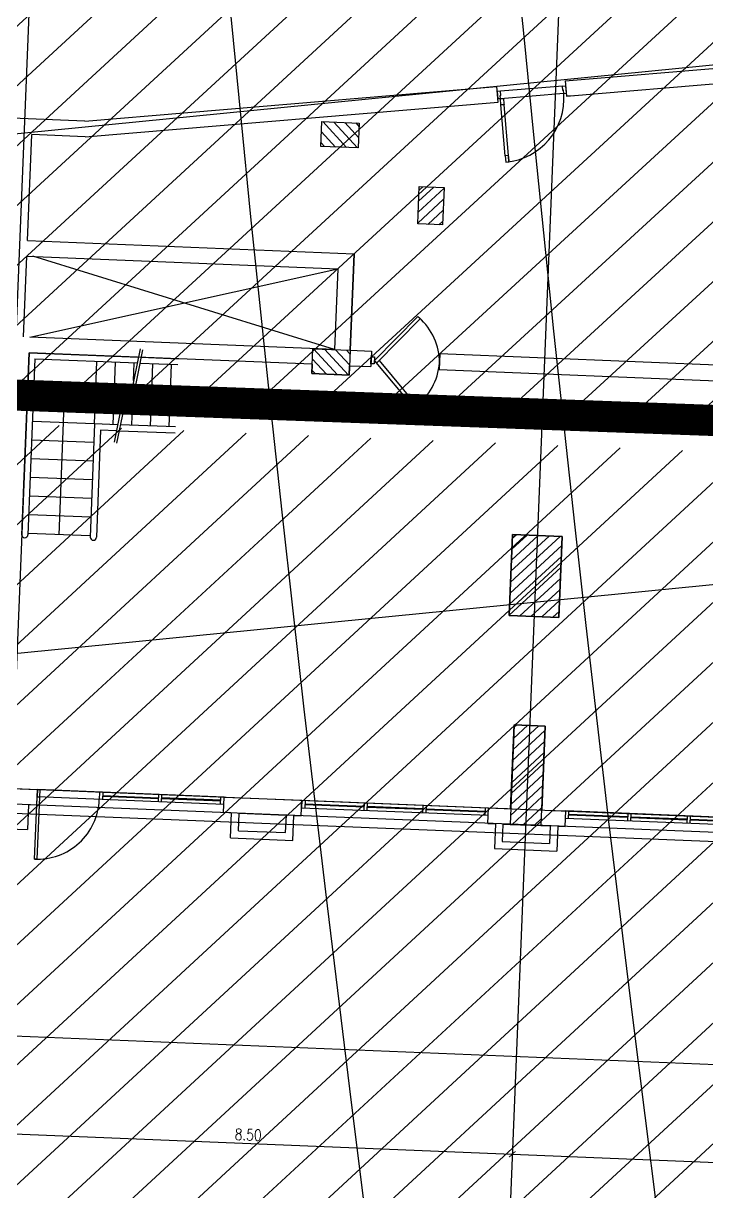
# Model space of a CAD drawing. Extents: x -678889171 to 586587, y -792238163 to 335485.
# Drawn here: x -678784462 to -678773490, y -792124699 to -792105945 of the extents above; entities that cross this region are included whole.
import ezdxf
from ezdxf.enums import TextEntityAlignment as Align

# ---------------------------------------------------------------- set-up
doc = ezdxf.new("R2010")
doc.units = 0
doc.header["$MEASUREMENT"] = 0
doc.layers.get('0').update_dxf_attribs({"color": 8})
for name, color, linetype in [('A-FLOR-PATT', 252, 'Continuous'), ('A-SITE-PATT', 252, 'Continuous'), ('A-WALL', 252, 'Continuous')]:
    doc.layers.add(name, color=color, linetype=linetype)
for name, color, linetype, lineweight in [('BASEMENT3 LAYOUT$0$A-TABL-TEXT', 252, 'Continuous', 30), ('BASEMENT3 LAYOUT$0$HATCH7', 252, 'Continuous', 15), ('BASEMENT3 LAYOUT$0$TEXT6', 252, 'Continuous', 0)]:
    doc.layers.add(name, color=color, linetype=linetype, lineweight=lineweight)
doc.styles.add('Ground floor Towers$0$$Bas01-Rname$0$EN-SC', font='swissc.ttf')
doc.styles.add('Ground floor Towers$0$$Bas01-Rname$0$EN-SCL', font='swisscl.ttf')
doc.styles.add('Ground floor Towers$0$04-Ground Floor$0$V2-lower ground$0$LEVEL  FOR LICENSE LOWER GR$0$$LG- LEVEL$0$AR-SR', font='sarb.shx')
doc.styles.add('XR-Axis$0$MOD-E-TEXT', font='romans.shx', dxfattribs={"width": 0.8, "height": 1.8})

# ---------------------------------------------------------------- blocks, each defined once
blk = doc.blocks.new('A$C61C61320')
at = {"layer": 'BASEMENT3 LAYOUT$0$HATCH7'}
h = blk.add_hatch(dxfattribs=at)
h.set_pattern_fill('JIS_WOOD', color=256, scale=1000, style=0)
h.set_pattern_definition([(45, (-95575.72641586163, -175160.5677797335), (-499.9999991609842, 499.9999991609843), [])])
edge = h.paths.add_edge_path()
edge.add_line((-93671.42387769371, -154054.9431899884), (-93352.28011348587, -174711.9075518902))
edge.add_line((-93352.28011348587, -174711.9075518902), (-49398.28305342048, -174321.9428492732))
edge.add_arc((-49194.7644366367, -173977.2776182104), 400.2673467584944, 239.4389137010584, 436.7722825904112)
edge.add_line((-49103.17453308101, -173587.6300358392), (-49353.17453308101, -169321.0603725039))
edge.add_arc((765187.6152318742, -69570.4512780355), 820625.9088071947, 178.5717505264322, 186.9818142228341, ccw=False)
edge.add_line((-55183.34322072996, -49116.28952082794), (-86992.42594180122, -47875.38068783496))
edge.add_line((-86992.42594180116, -47875.38068783496), (-86999.8191618316, -136404.81269691))
edge.add_line((-86999.81916183163, -136404.81269691), (-87007.19406194473, -152784.6622732603))
edge.add_line((-87007.19406194473, -152784.6622732603), (-93671.42387769371, -154054.9431899884))
at = {"layer": 'BASEMENT3 LAYOUT$0$TEXT6'}
h = blk.add_hatch(dxfattribs=at)
h.set_pattern_fill('JIS_WOOD', color=256, scale=1000, style=0)
h.set_pattern_definition([(45, (-843775.3736575155, -469599.9160835323), (-499.9999991609842, 499.9999991609843), [])])
h.paths.add_polyline_path([(-48073.17453308101, -174366.9252005816), (-52827.70401773683, -137283.3745918828), (-21470.42890679266, -134427.2130430685), (-18376.25980977295, -161775.8762387046), (-18368.17453308101, -175467.8413407506), (-18518.17453308101, -176466.9552695606), (-18518.17453308101, -178386.9252005816), (-18368.17453308101, -183011.1167942794), (-18362.29752682254, -198446.5368052525), (-18168.17453308101, -202281.2411916029), (-18360.0892563893, -208926.9252005816), (-21225.79736915685, -208049.6763489796), (-45692.61271465314, -203035.1575495943), (-55544.17996463575, -201566.2036034855), (-64372.75623362488, -200382.3687026045), (-73244.07786642597, -199325.5838570178), (-82129.48166527948, -198394.9150768394), (-90383.39706973708, -197394.4851778569), (-93352.28011348587, -194591.9241360954), (-93352.28011348587, -177285.8004086108), (-93172.93907456682, -174906.1366184817), (-50378.17453308101, -174866.9252005816)])
at = {"layer": 'BASEMENT3 LAYOUT$0$A-TABL-TEXT', "const_width": 500}
blk.add_lwpolyline([(-93352.28011348587, -174516.9252005816), (-47927.38834524783, -174323.9099120742, -0.04910831258971037), (-55178.17453308101, -49001.92520058164), (-88972.05165299936, -47526.12244615683)], format="xyb", dxfattribs=at)
blk = doc.blocks.new('2')
at = {"layer": 'BASEMENT3 LAYOUT$0$A-TABL-TEXT', "const_width": 500}
blk.add_lwpolyline([(24568.57618810749, 57680.4355040497), (69993.46795634553, 57873.45079255712, -0.04910831258971037), (62742.68176851235, 183195.4355040497), (28948.804648594, 184671.2382584745)], format="xyb", dxfattribs=at)
blk = doc.blocks.new('XR-Axis$0$_ArchTick')
at = {"const_width": 0.15}
blk.add_lwpolyline([(-0.5, -0.5), (0.5, 0.5)], dxfattribs=at)
blk = doc.blocks.new('GR')
at = {"layer": 'A-FLOR-PATT'}
for p, q in [((16455, 89935), (16455, 60105)), ((24955, 89935), (24955, 60105)), ((-7945, 73725), (46290, 81330)), ((25104.05542959515, 78335.6871295176), (29826.12035221967, 78927.25010507846)), ((25135.13160485509, 78087.62610611568), (29860.74507985463, 78679.63363130394)), ((25064.38760099783, 78250.09236697826), (24072.14350739038, 78125.78766593862)), ((25064.38760099782, 78250.09236697826), (25113.99980567819, 78256.30760203024)), ((25073.08893007059, 78180.63528042583), (25064.38760099782, 78250.09236697826)), ((25104.05542959498, 78335.68712951898), (25135.13160485499, 78087.62610611654)), ((25113.99980567819, 78256.30760203024), (25128.91636980294, 78137.23831079745)), ((17425.02378747654, 77373.68620787146), (24012.58692662671, 78198.95195837386)), ((24043.66310188656, 77950.89093497276), (24012.58692662661, 78198.95195837469)), ((24072.14350739038, 78125.78766593862), (24022.53130271001, 78119.57243088665)), ((24022.53130271001, 78119.57243088665), (24037.44786683475, 78000.50313965385)), ((24070.92239552707, 78055.08753237581), (24080.84483646315, 78056.33057938621)), ((24077.13763057905, 78005.47532769543), (24070.92239552707, 78055.08753237581)), ((24080.84483646315, 78056.33057938621), (24072.14350739038, 78125.78766593862)), ((25089.22660605864, 78132.26612275586), (24077.13763057905, 78005.47532769543)), ((25083.01137100666, 78181.87832743624), (25073.08893007059, 78180.63528042583)), ((25089.22660605864, 78132.26612275586), (25083.01137100666, 78181.87832743624)), ((25089.22660605864, 78132.26612275586), (25128.91636980294, 78137.23831079745)), ((25243.04495287425, 78101.14509458939), (25135.13160485499, 78087.62610611654)), ((17440.62236565525, 77123.68620787055), (24043.66310188666, 77950.89093497193)), ((24077.13763057905, 78005.47532769543), (24037.44786683475, 78000.50313965385)), ((24077.13763057905, 78005.47532769543), (24126.74983525942, 78011.69056274742)), ((24089.56810068301, 77906.2509183347), (24077.13763057905, 78005.47532769543)), ((24139.18030536338, 77912.46615338667), (24089.56810068301, 77906.2509183347)), ((24191.49795553552, 77092.61076157658), (24089.56810068301, 77906.2509183347)), ((24126.74983525942, 78011.69056274742), (24137.56434424986, 77925.36532660357)), ((24137.56434424986, 77925.36532660357), (24139.18030536338, 77912.46615338667)), ((24241.11016021589, 77098.82599662856), (24139.18030536338, 77912.46615338667)), ((21228.59841810568, 77122.96121601644), (21228.59841810568, 77522.96121601644)), ((21228.59841810568, 77522.96121601644), (21828.59841810568, 77522.96121601644)), ((21228.59841810563, 77122.96121601644), (21228.59841810563, 77522.96121601644)), ((21228.59841810563, 77522.96121601644), (21828.59841810563, 77522.96121601644)), ((21240.47112630415, 77522.96121601641), (21640.4843152847, 77122.96121601641)), ((21417.25073600534, 77522.96121601644), (21817.26392498592, 77122.96121601641)), ((21594.03034570644, 77522.96121601647), (21828.59841810563, 77288.40087764664)), ((21770.8099554076, 77522.96121601641), (21828.59841810557, 77465.1746586829)), ((21828.59841810568, 77522.96121601644), (21828.59841810568, 77122.96121601644)), ((17425.02378747654, 77373.68620787146), (16120.89800694063, 77373.68620787052)), ((21228.59841810563, 77358.0597517193), (21463.70470558354, 77122.96121601644)), ((16579.66186005095, 75423.05342659206), (16579.66923757111, 77123.68620787055)), ((17440.62236565525, 77123.68620787055), (16579.6692375711, 77123.68620787055)), ((21228.59841810568, 77181.285970683), (21286.92509588241, 77122.96121601641)), ((21828.59841810568, 77122.96121601644), (21228.59841810568, 77122.96121601644)), ((24241.11016021588, 77098.82599662856), (24191.49795553551, 77092.61076157658)), ((24191.49795553551, 77092.61076157658), (24203.92842563948, 76993.38635221584)), ((24253.54063031985, 76999.60158726783), (24241.11016021588, 77098.82599662856)), ((24253.54063031985, 76999.60158726783), (24242.7261213294, 77085.92682341166)), ((24242.7261213294, 77085.92682341166), (24253.54063031985, 76999.60158726783)), ((24203.92842563948, 76993.38635221584), (24253.54063031985, 76999.60158726783)), ((22831.17907524307, 76543.68083931739), (23231.17907524307, 76543.68083931739)), ((22831.17907524307, 75943.68083931739), (22831.17907524307, 76543.68083931739)), ((22831.17907524289, 76485.89237661881), (22888.96563257699, 76543.68083931736)), ((22831.17907524301, 76309.11276691774), (23065.73941361322, 76543.6808393173)), ((22831.17907524301, 76543.68083931739), (23231.17907524301, 76543.68083931739)), ((22831.17907524301, 75943.68083931739), (22831.17907524301, 76543.68083931739)), ((22831.17907524286, 76132.33315721652), (23231.17907524295, 76532.34634619716)), ((23231.17907524307, 76543.68083931739), (23231.17907524307, 75943.68083931739)), ((23231.17907524301, 76543.68083931739), (23231.17907524301, 75943.68083931739)), ((22831.17907524295, 75955.55354751542), (23231.17907524304, 76355.56673649605)), ((22996.08053954056, 75943.68083931741), (23231.17907524292, 76178.78712679478)), ((23172.85432057682, 75943.68083931736), (23231.17907524292, 76002.00751709362)), ((23231.17907524307, 75943.68083931739), (22831.17907524307, 75943.68083931739)), ((23231.17907524301, 75943.68083931739), (22831.17907524301, 75943.68083931739)), ((16579.66186005094, 75423.05342659204), (21829.2551515831, 75423.05342659638)), ((21829.1513554534, 75423.05342659638), (21829.55929637515, 73873.80318577141)), ((21829.62512514058, 73873.80318577141), (21829.2551515831, 75423.05342659638)), ((16579.65513921209, 73873.7958690639), (16579.66077552519, 75173.05342659204)), ((16579.66077552519, 75173.05342659204), (21579.62512514035, 75173.05342659615)), ((16679.65486295457, 73873.8031857713), (21579.62512514035, 75173.05342659615)), ((21579.62512514013, 73873.80318577084), (16679.65486295605, 75173.05342659213)), ((21579.62512514034, 75173.05342659615), (21579.62512514065, 73873.80318577061)), ((22891.99542091833, 74458.39670568379), (22226.21543726372, 73726.03872365179)), ((22932.68197546201, 74421.40892881202), (22891.99542091833, 74458.39670568379)), ((22266.90199179994, 73689.05094678001), (22932.68197546201, 74421.40892881202)), ((21579.62512514065, 73873.80318577061), (16679.65486295474, 73873.80318577141)), ((18457.66968350401, 73759.88656376979), (18335.10845464601, 72996.02912955031)), ((18499.32153648468, 73743.63949502187), (18376.76030762668, 72979.78206080243)), ((21228.59841810574, 73473.07819391717), (21228.59841810574, 73873.07819391717)), ((21228.59841810574, 73873.07819391717), (21828.59841810574, 73873.07819391717)), ((21228.59841810571, 73708.17672962009), (21463.70470558366, 73473.07819391717)), ((21240.47112630421, 73873.07819391714), (21640.48431528476, 73473.07819391714)), ((21417.25073600534, 73873.07819391717), (21817.26392498592, 73473.07819391714)), ((21594.0303457065, 73873.0781939172), (21828.59841810568, 73638.51785554737)), ((21770.80995540772, 73873.07819391714), (21828.59841810568, 73815.29163658363)), ((21828.59841810574, 73873.07819391717), (21828.59841810574, 73473.07819391717)), ((21829.62512514038, 73873.80318577141), (22171.2291538422, 73873.80318577141)), ((22171.2291538422, 73873.80318577141), (22171.2291538422, 73623.80318577141)), ((22171.2291538422, 73671.05244027125), (22171.2291538422, 73781.02500702487)), ((22171.2291538422, 73781.02500702487), (22226.21543726372, 73781.02500702487)), ((22226.21543726372, 73781.02500702487), (22226.21543726372, 73671.05244027125)), ((22891.99542091833, 72993.68074161978), (22226.21543726372, 73726.03872365179)), ((22226.21543726372, 73726.03872365179), (22266.90199179994, 73689.05094678001)), ((22300.52724349545, 73726.03872365179), (22932.68197546201, 73030.66851849156)), ((29860.74507985462, 73873.80318577141), (23269.36348000629, 73873.80318577141)), ((23269.36348000629, 73873.80318577141), (23269.36348000629, 73623.80318577141)), ((16679.65538121233, 71373.06580300673), (16679.65486294018, 73623.86520182656)), ((21228.59841810568, 73623.8031857713), (16679.65486295446, 73623.8031857713)), ((16679.65486295446, 73623.8031857713), (16679.65486295446, 66623.76551723768)), ((16682.77974136643, 73623.15234740151), (18435.88260819135, 73624.09958119347)), ((16682.78041652944, 70690.99311905327), (16682.77974136643, 73623.15234740151)), ((16774.533933742, 73530.17192155038), (18420.95461317717, 73531.06151299014)), ((16774.533933742, 73530.17192155038), (16780.82007977555, 70704.96722908331)), ((18465.21715210475, 73531.08542885577), (19075.8044046192, 73531.41534040257)), ((18480.14514711894, 73624.12349705907), (19075.80438319798, 73624.44534272347)), ((21228.59841810568, 73623.8031857713), (21228.59841810568, 73473.07819391717)), ((21228.59841810568, 73531.4029485838), (21286.92509588253, 73473.07819391711)), ((21829.62512514058, 73623.80318577141), (22171.2291538422, 73623.80318577141)), ((21829.62512514038, 73473.07819391717), (21829.62512514038, 73623.80318577141)), ((22226.21543726372, 73671.05244027125), (22171.2291538422, 73671.05244027125)), ((23269.36348000629, 73623.80318577141), (30110.74507985462, 73623.80318577141)), ((21828.59841810574, 73473.07819391717), (21228.59841810574, 73473.07819391717)), ((21228.59841810568, 73473.07819391717), (21829.62512514038, 73473.07819391717)), ((-6790, 65505), (47445, 73110)), ((18335.10845464601, 72996.02912955031), (18205.23102278017, 72893.6536078153)), ((18376.76030762668, 72979.78206080243), (18246.88287576084, 72877.40653906744)), ((22932.68197546201, 73030.66851849156), (22891.99542091833, 72993.68074161978)), ((18187.79295660283, 72784.97163218493), (18101.18529385319, 72245.19320740808)), ((18229.4448095835, 72768.72456343703), (18142.83714683386, 72228.94613866022)), ((18300.8027917113, 72782.22060370019), (18187.79295660283, 72784.97163218493)), ((18205.23102278017, 72893.6536078153), (18300.8027917113, 72782.22060370019)), ((18342.45464469197, 72765.97353495228), (18229.4448095835, 72768.72456343703)), ((18246.88287576084, 72877.40653906744), (18342.45464469197, 72765.97353495228)), ((18146.39945462057, 72526.9884631833), (17776.77034552221, 72526.16602983403)), ((17776.77034552221, 72526.166029834), (17780.81760442062, 70707.19224679255)), ((18130.34864493278, 72426.95250222321), (17876.99259975762, 72426.38877914063)), ((17876.99259975762, 72426.38877914063), (17880.8173568851, 70707.41474856347)), ((19075.80465844994, 72429.05616380385), (18174.62315280889, 72427.0510140308)), ((19075.80463542374, 72529.05641128845), (18190.67396249669, 72527.08697499095)), ((24553.62799796657, 70965.16045886252), (24611.41455530052, 71022.94892156092)), ((24553.62799796654, 70788.38084916136), (24788.18833633675, 71022.94892156092)), ((24553.62799796654, 70611.60123946023), (24964.96211737301, 71022.94892156095)), ((24553.62799796657, 70434.82162975913), (25141.73589840927, 71022.94892156095)), ((24553.62799796645, 70258.04202005785), (25318.5096794455, 71022.94892156095)), ((24553.62799796663, 71022.94892156101), (25353.62799796663, 71022.94892156101)), ((24553.62799796663, 69722.94892156101), (24553.62799796663, 71022.94892156101)), ((25353.62799796661, 71022.94892156111), (24553.62799796661, 71022.94892156287)), ((24553.62799796661, 71022.94892156287), (24553.62799796661, 69722.94892156101)), ((25353.62799796663, 71022.94892156101), (25353.62799796663, 69722.94892156101)), ((25353.62799796661, 69722.94892156101), (25353.62799796661, 71022.94892156111)), ((24553.62799796654, 70081.26241035669), (25353.6279979666, 70881.28878831785)), ((24553.62799796657, 69904.48280065565), (25353.62799796657, 70704.50917861675)), ((24553.62799796651, 69727.70319095446), (25353.62799796648, 70527.72956891556)), ((24725.64766636406, 69722.94892156092), (25353.62799796651, 70350.94995921431)), ((24902.42144740029, 69722.94892156095), (25353.62799796657, 70174.17034951327)), ((25079.19522843664, 69722.94892156101), (25353.62799796654, 69997.39073981208)), ((25255.96900947284, 69722.94892156098), (25353.62799796651, 69820.61113011092)), ((25353.62799796663, 69722.94892156101), (24553.62799796663, 69722.94892156101)), ((24553.62799796661, 69722.94892156101), (25353.62799796661, 69722.94892156101)), ((24703.62799796648, 67929.57321070708), (24747.00298076452, 67972.94962368463)), ((24703.62799796651, 67752.79360100598), (24923.77676180075, 67972.94962368463)), ((24703.62799796648, 67576.01399130482), (25100.55054283698, 67972.94962368463)), ((25203.62799796657, 67972.94962368463), (24703.62799796657, 67972.94962368463)), ((24703.62799796657, 67972.94962368463), (24703.62799796663, 66372.94962368463)), ((24703.62799796661, 66623.7655175149), (24703.62799796656, 67972.94962368463)), ((24703.62799796656, 67972.94962368463), (25203.62799796656, 67972.94962368463)), ((24703.62799796651, 67399.2343816036), (25203.62799796651, 67899.25086782928)), ((25203.62799796657, 66372.94962368463), (25203.62799796657, 67972.94962368463)), ((25203.62799796656, 67972.94962368463), (25203.62799796656, 66623.7655175169)), ((24703.62799796651, 67222.45477190253), (25203.62799796648, 67722.47125812818)), ((24703.62799796654, 67045.67516220134), (25203.62799796651, 67545.69164842699)), ((24703.62799796651, 66868.89555250012), (25203.62799796651, 67368.91203872583)), ((24703.62799796648, 66692.11594279902), (25203.62799796648, 67192.1324290247)), ((24703.62799796654, 66515.33633309789), (25203.62799796657, 67015.3528193236)), ((24738.01976427354, 66372.94962368457), (25203.62799796651, 66838.57320962241)), ((-50315, 66625), (42755, 66625)), ((16679.65486295446, 66623.7655172379), (17097.10372437326, 66623.76551723857)), ((17097.10372437326, 66373.76615394172), (17097.10372437326, 66623.76615405525)), ((20097.10372432406, 66623.76615405067), (17097.10372433598, 66623.75769624846)), ((17097.10372433598, 66623.75769624846), (17097.10406264805, 66503.75769624906)), ((17138.35843601802, 66623.71083603556), (17138.35877433011, 66503.71083603609)), ((18097.103724332, 66623.76051551562), (18097.10406264406, 66503.76051551623)), ((18147.10372433181, 66623.76065647899), (18147.10406264386, 66503.76065647959)), ((19047.10406268948, 66503.76319339074), (19047.10372432829, 66623.76319339014)), ((19097.10406268926, 66503.76333437454), (19097.10372432809, 66623.76333437394)), ((20047.10406268547, 66503.76601306739), (20047.10372432428, 66623.7660130668)), ((20097.10372437326, 66373.76615404795), (20097.10372437326, 66623.76615404802)), ((20097.10406268531, 66503.7661540512), (20097.10372432406, 66623.76615405067)), ((20097.10372437326, 66623.76551751843), (21349.78416016744, 66623.76551751677)), ((21349.78416016727, 66623.76488077395), (21349.78412148435, 66503.76488077402)), ((21349.78416016743, 66373.7655175167), (21349.78416016744, 66623.76551751677)), ((21349.78416021637, 66623.76488077395), (24349.78416021625, 66623.76391247303)), ((21399.78416016727, 66623.76486465606), (21399.78412148432, 66503.76486465614)), ((22349.78416016718, 66623.76455841627), (22349.78412148426, 66503.76455841635)), ((22399.78416016718, 66623.76454229839), (22399.78412148426, 66503.76454229846)), ((23299.78412148426, 66503.76425137866), (23299.78416021634, 66623.7642513786)), ((23349.78412148426, 66503.7642352403), (23349.78416021634, 66623.76423524023)), ((24299.784121484, 66503.76392861147), (24299.78416021605, 66623.7639286114)), ((24349.7841214842, 66503.7639124731), (24349.78416021628, 66623.76391247302)), ((24349.78416016744, 66623.76551752399), (24654.65569172769, 66623.76551752359)), ((24349.78416016744, 66373.76551741047), (24349.78416016744, 66623.765517524)), ((24914.79354530983, 66372.94962368457), (25203.62799796654, 66661.79359992125)), ((25254.65513921215, 66623.76551752277), (25590.59685895055, 66623.76551752232)), ((25590.59685895055, 66373.76551751688), (25590.59685895055, 66623.76551752233)), ((28590.59685895054, 66623.7648807753), (25590.59685895068, 66623.76391248242)), ((25590.59689768241, 66503.76391248251), (25590.59685895062, 66623.76391248242)), ((25640.59689768258, 66503.76392862073), (25640.59685895088, 66623.76392862065)), ((26590.59689768232, 66503.76423524701), (26590.59685895056, 66623.76423524694)), ((26640.59689768235, 66503.76425138523), (26640.59685895056, 66623.76425138518)), ((27540.59685899972, 66623.76454230255), (27540.59689768232, 66503.76454230263)), ((27590.59685899972, 66623.7645584203), (27590.59689768232, 66503.76455842039)), ((17095.85178244084, 65503.76170154576), (17097.10406669, 66503.76092389057)), ((20097.10406263616, 66503.76615405119), (17097.10406264808, 66503.75769624906)), ((17097.10406669, 66503.76092389057), (17137.10403532564, 66503.71083249866)), ((17137.10403532564, 66503.71083249866), (17135.85175107652, 65503.71161015382)), ((18147.10387621017, 66569.88905962138), (19047.10387622876, 66569.89159696203)), ((18147.10391004143, 66557.88905962146), (19047.10391006488, 66557.89159696201)), ((20047.1038762248, 66569.89441622942), (19097.10387622856, 66569.8917379254)), ((20047.10391006089, 66557.89441622948), (19097.10391006463, 66557.89173792544)), ((21349.78412148435, 66503.76488077402), (24349.7841214842, 66503.7639124731)), ((21399.78414271859, 66569.63646149373), (22349.7841427185, 66569.63615486512)), ((21399.78413885026, 66557.63646149375), (22349.7841388502, 66557.63615486512)), ((22399.78414271848, 66569.63613872678), (23299.78414274551, 66569.6358482365)), ((22399.7841388502, 66557.63613872678), (23299.78413887226, 66557.63584823652)), ((23349.78414274548, 66569.63583209814), (24299.78414274519, 66569.63552546955)), ((23349.78413887223, 66557.63583209817), (24299.78413887197, 66557.63552546954)), ((25091.56732634606, 66372.9496236846), (25203.62799796657, 66485.01399022012)), ((28590.59689768223, 66503.76488077537), (25590.59689768241, 66503.76391248251)), ((26590.59687642127, 66569.63583210486), (25640.59687642156, 66569.63552547879)), ((26590.5968802945, 66557.63583210488), (25640.59688029476, 66557.63552547879)), ((27540.59687644828, 66569.63613873094), (26640.59687642127, 66569.63584824308)), ((27540.59688031656, 66557.63613873096), (26640.59688029447, 66557.6358482431)), ((28540.59687644819, 66569.63646149523), (27590.59687644822, 66569.63615486915)), ((28540.59688031647, 66557.63646149525), (27590.59688031653, 66557.63615486915)), ((40585, 66375), (-6630, 66375)), ((40765, 66225), (-6480, 66225)), ((17097.10372437326, 66373.76615394172), (16964.82963802147, 66373.76615382482)), ((16964.82963802147, 66373.76551751743), (16964.82963802147, 65973.76551773025)), ((20217.51007379338, 66373.76615404815), (20097.10372437326, 66373.76615404796)), ((20229.3778107644, 65973.76551751693), (20229.37781078149, 66373.76551751688)), ((20349.37781075929, 66373.76551751829), (21109.37781074177, 66373.76551751708)), ((20349.37781076953, 66093.76551734601), (20349.37781078705, 66373.76551738365)), ((21109.37781075928, 66093.76551734601), (21109.37781074176, 66373.76551738365)), ((21229.37781076441, 65973.76551751693), (21229.37781074732, 66373.76551751688)), ((21229.37781074732, 66373.7655175169), (21349.78416016744, 66373.76551751672)), ((24349.78416016744, 66373.76551741047), (24470.19050954783, 66373.76551730405)), ((24470.19050954783, 66373.76551730405), (24470.19050956492, 65973.76551751688)), ((24590.19050954783, 66373.76551751688), (25350.19050955424, 66373.76551751688)), ((24590.19050954783, 66373.76551751688), (24590.19050955979, 66093.76551751688)), ((24703.62799796663, 66372.94962368463), (25203.62799796657, 66372.94962368463)), ((25350.19050955424, 66373.76551751688), (25350.19050955424, 66093.76551751688)), ((25470.19050955424, 66373.76551730405), (25470.19050955424, 65973.76551751688)), ((25470.19050955424, 66373.76551747556), (25590.59685895055, 66373.76551749623)), ((20349.37781075929, 66093.76551734481), (21109.37781075928, 66093.76551734601)), ((24590.19050955979, 66093.76551751688), (25350.19050955424, 66093.76551751688)), ((15964.82963803001, 65973.76551751599), (16964.82963802147, 65973.76551751731)), ((20229.37781076441, 65973.76551734483), (21229.3778107644, 65973.76551734615)), ((24470.19050955424, 65973.76551751688), (25470.19050955424, 65973.76551751688)), ((17135.85175107652, 65503.71161015382), (17095.85178244084, 65503.76170154576)), ((-545, 62655), (113465, 62655)), ((16455, 61083.63336183931), (24955, 61083.63336183931)), ((24955, 61083.86059449278), (33455, 61083.86059449278))]:
    blk.add_line(p, q, dxfattribs=at)
at = {"layer": 'A-FLOR-PATT', "ltscale": 100}
for p, q in [((17776.77034552221, 72526.16602983403), (17774.54532781287, 73526.16355447896)), ((18076.76960291571, 72526.83353514603), (18074.53558882204, 73530.87433640611)), ((18375.17081530672, 73245.71601918258), (18374.54384259989, 73527.49856510428)), ((18676.76811770276, 72528.168545772), (18674.54309999345, 73528.16607041727)), ((18976.76737509625, 72528.8360510851), (18974.54235738694, 73528.8335757297)), ((17275.65907434503, 73025.05228330195), (18340.1452590036, 73027.42078977678)), ((17276.7715831997, 72525.05352097911), (17275.65907434503, 73025.05228330195)), ((18376.76886030917, 72527.50104045939), (18375.76427145462, 72978.99693808083)), ((18407.24288197406, 73027.57008354578), (19075.80452029277, 73029.05764871305)), ((17776.77034552223, 72526.16602983403), (16776.77282087712, 72523.94101212444)), ((17280.7766150764, 70725.05797661818), (17276.7715831997, 72525.05352097911)), ((17777.43785083498, 72226.16677244107), (16777.4403261899, 72223.94175473123)), ((17778.10535614775, 71926.16751504717), (16778.10783150268, 71923.94249733792)), ((17778.77286146053, 71626.16825765363), (16778.7753368155, 71623.94323994397)), ((17779.44036677339, 71326.16900025982), (16779.44284212829, 71323.94398255074)), ((17780.10787208616, 71026.16974286629), (16780.11034744107, 71023.94472515665)), ((17780.77537739894, 70726.17048547309), (16780.77785275386, 70723.94546776326))]:
    blk.add_line(p, q, dxfattribs=at)
at = {"layer": 'A-FLOR-PATT'}
for centre, radius, start, end in [((632160.654919429, 163506.251165366), 618245.8226879981, 171.0764646735087, 189.9103746877842), ((632160.654919429, 163506.251165366), 613595.8226879981, 171.0737824436527, 189.9862451256833), ((24077.13763057905, 78005.47532769543), 1019.999999999704, 277.1406049272613, 7.140604927054447), ((22302.80347473966, 73688.72660278948), 968.8700760473924, 2.207061411854509, 50.92304091060985), ((22302.80347473966, 73763.35084451409), 968.8700760473924, 309.0769590893902, 357.7929385881455), ((16730.82020354331, 70704.85597819784), 49.99999999999363, 180.1274842298469, 0.1274842298469341), ((17830.81748065285, 70707.30349767802), 49.9999999999943, 180.1274842298469, 0.1274842298469341), ((17097.10406668187, 66503.76091741263), 999.9999999999949, 269.9282493476081, 359.9282493476087)]:
    blk.add_arc(centre, radius, start, end, dxfattribs=at)
at = {"layer": 'A-FLOR-PATT', "xscale": 100, "yscale": 100, "zscale": 100, "rotation": 180}
blk.add_blockref('XR-Axis$0$_ArchTick', (24955, 61083.86059449278), dxfattribs=at)
at = {"layer": 'A-FLOR-PATT', "xscale": 100, "yscale": 100, "zscale": 100}
blk.add_blockref('XR-Axis$0$_ArchTick', (24955, 61083.63336183931), dxfattribs=at)
at = {"layer": 'A-FLOR-PATT', "insert": (20705, 61223.63336183931), "char_height": 180, "attachment_point": 5, "style": 'XR-Axis$0$MOD-E-TEXT'}
blk.add_mtext('\\A1;8.50', dxfattribs=at)
at = {"layer": 'A-FLOR-PATT', "style": 'Ground floor Towers$0$04-Ground Floor$0$V2-lower ground$0$LEVEL  FOR LICENSE LOWER GR$0$$LG- LEVEL$0$AR-SR', "flags": 12}
for tag, p in [('L', (30296.07288644527, 72859.53473235783)), ('P', (30237.50458115668, 72203.99769414036))]:
    blk.add_attdef(tag, text='', height=500, dxfattribs=at).set_placement(p, align=Align.RIGHT)
at = {"layer": 'A-FLOR-PATT'}
for tag, p, height, style in [('N', (85492.25876324323, 56633.4995742733), 250, 'Ground floor Towers$0$$Bas01-Rname$0$EN-SC'), ('N', (89389.48149106537, 56633.4995742733), 250, 'Ground floor Towers$0$$Bas01-Rname$0$EN-SC'), ('N', (94597.61363499537, 56633.4995742733), 250, 'Ground floor Towers$0$$Bas01-Rname$0$EN-SC'), ('AN', (85922.66280553787, 56313.08159666645), 200, 'Ground floor Towers$0$$Bas01-Rname$0$EN-SCL'), ('AN', (89819.88553336001, 56313.08159666645), 200, 'Ground floor Towers$0$$Bas01-Rname$0$EN-SCL'), ('AN', (95028.01767729002, 56313.08159666645), 200, 'Ground floor Towers$0$$Bas01-Rname$0$EN-SCL'), ('SN', (85299.47460008037, 56025.08594095582), 200, 'Ground floor Towers$0$$Bas01-Rname$0$EN-SCL'), ('F', (85927.04975899268, 56008.67972904726), 200, 'Ground floor Towers$0$$Bas01-Rname$0$EN-SCL'), ('SN', (89196.69732790251, 56025.08594095582), 200, 'Ground floor Towers$0$$Bas01-Rname$0$EN-SCL'), ('F', (89824.27248681482, 56008.67972904726), 200, 'Ground floor Towers$0$$Bas01-Rname$0$EN-SCL'), ('SN', (94404.82947183252, 56025.08594095582), 200, 'Ground floor Towers$0$$Bas01-Rname$0$EN-SCL'), ('F', (95032.40463074483, 56008.67972904726), 200, 'Ground floor Towers$0$$Bas01-Rname$0$EN-SCL')]:
    blk.add_attdef(tag, p, '', height=height, dxfattribs=dict(at, style=style))
at = {"layer": 'A-FLOR-PATT', "style": 'Ground floor Towers$0$$Bas01-Rname$0$EN-SCL', "width": 0.8}
for p in [(85305.16036184286, 56295.1433535593), (89202.383089665, 56295.1433535593), (94410.51523359501, 56295.1433535593)]:
    blk.add_attdef('FN', p, '', height=250, dxfattribs=at)

msp = doc.modelspace()

# ---------------------------------------------------------------- block references
at = {"layer": 'A-SITE-PATT', "rotation": 357.6731745000001}
for name, p in [('2', (-678833487.1858103, -792167746.3685482, -212772)), ('A$C61C61320', (-678706236.4347705, -791940527.995869, -212772))]:
    msp.add_blockref(name, p, dxfattribs=at)

# ---------------------------------------------------------------- next in the draw order: block references
at = {"layer": 'A-WALL', "rotation": 357.6731745000001}
msp.add_blockref('GR', (-678804025.0995113, -792184118.4910543, -212772), dxfattribs=at)

doc.saveas('drawing.dxf')
